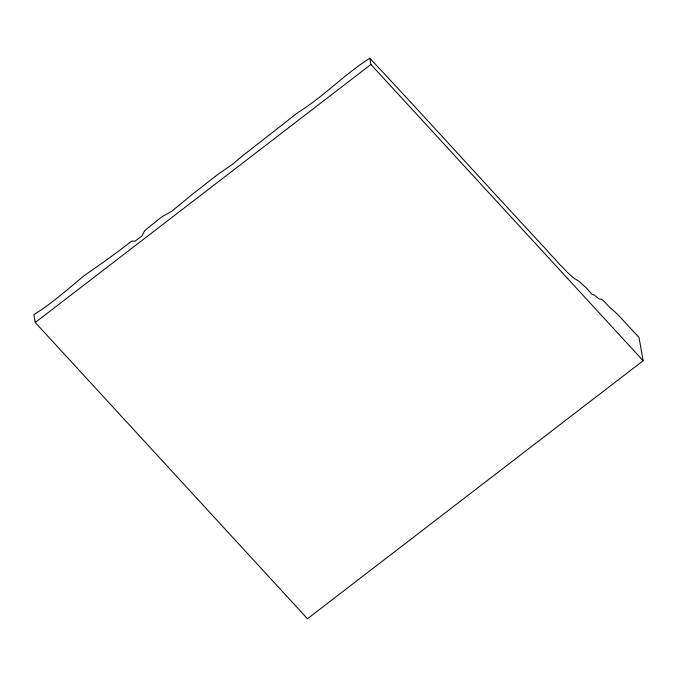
<?xml version="1.0" encoding="UTF-8"?>
<svg xmlns="http://www.w3.org/2000/svg" width="677" height="677" viewBox="0 0 677 677"><rect width="100%" height="100%" fill="white"/><g stroke="black" fill="none" stroke-linecap="round" stroke-linejoin="round"><path stroke-width="1.02" d="M369.82 58.247C344.779 74.038 324.241 95.999 299.2 111.705A54.93 20.42 -42.6 0 0 289.13 119.448L242.222 156.091L232.279 164.519L218.663 173.786L191.862 194.705L171.89 211.139L161.498 217.097L144.802 230.493L141.95 235.918L135.239 241.08L131.44 241.156C116.207 253.418 100.128 264.462 84.16 275.683C67.725 289.113 51.994 303.491 33.85 314.627L35.255 322.497L307.476 618.753L643.15 360.723L639.003 337.434L617.272 314.018L609.469 307.163L604.028 301.24L601.472 299.234L599.23 298.955L594.118 294.901L591.783 294.106L586.29 287.928L578.454 280.887C572.463 277.858 567.504 272.577 562.934 267.669A21.444 4.587 52.5 0 1 554.768 258.775A21.444 4.587 52.5 0 1 546.601 249.889C487.355 186.31 429.243 121.674 369.82 58.247L370.928 64.467L643.15 360.723M35.255 322.497L370.928 64.467"/></g></svg>
